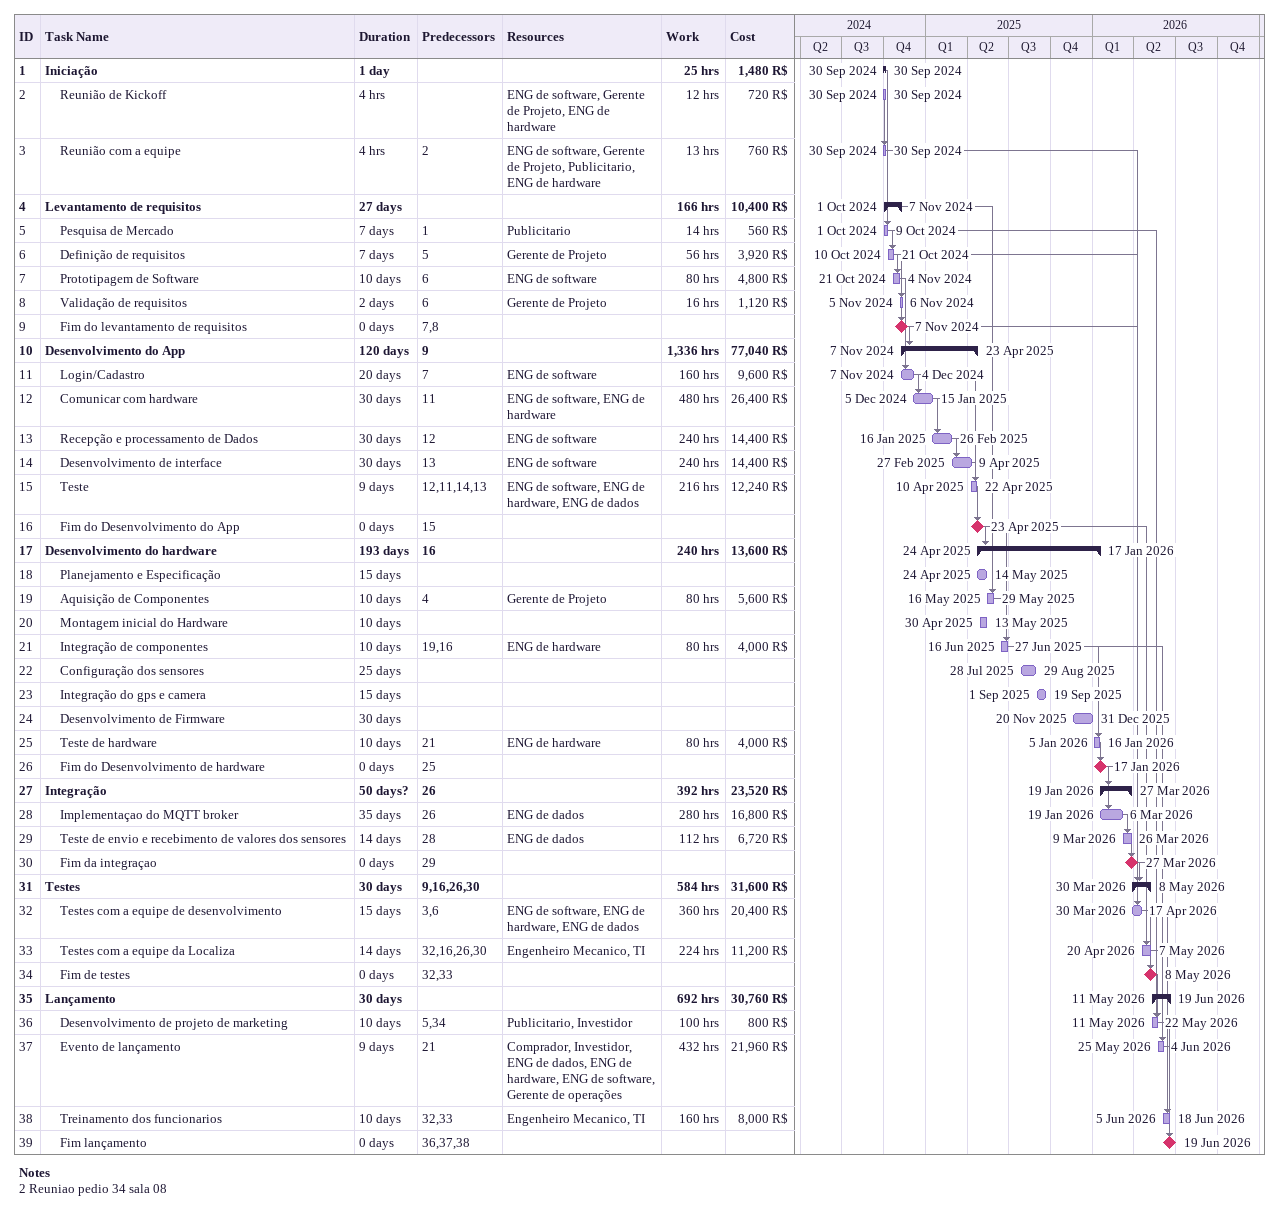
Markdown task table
| ID | Level | Task | Duration | Start | Finish | Predecessors | Resources | Work (h) | Cost (R$) |
|---|---|---|---|---|---|---|---|---|---|
| 1 | 1 | **Iniciação** | 1d | 2024-09-30 | 2024-09-30 |  |  | 25 | 1480 |
| 2 | 2 | Reunião de Kickoff | 4h | 2024-09-30 | 2024-09-30 |  | ENG de software, Gerente de Projeto, ENG de hardware | 12 | 720 |
| 3 | 2 | Reunião com a equipe | 4h | 2024-09-30 | 2024-09-30 | 2 | ENG de software, Gerente de Projeto, Publicitario, ENG de hardware | 13 | 760 |
| 4 | 1 | **Levantamento de requisitos** | 27d | 2024-10-01 | 2024-11-07 |  |  | 166 | 10400 |
| 5 | 2 | Pesquisa de Mercado | 7d | 2024-10-01 | 2024-10-09 | 1 | Publicitario | 14 | 560 |
| 6 | 2 | Definição de requisitos | 7d | 2024-10-10 | 2024-10-21 | 5 | Gerente de Projeto | 56 | 3920 |
| 7 | 2 | Prototipagem de Software | 10d | 2024-10-21 | 2024-11-04 | 6 | ENG de software | 80 | 4800 |
| 8 | 2 | Validação de requisitos | 2d | 2024-11-05 | 2024-11-06 | 6 | Gerente de Projeto | 16 | 1120 |
| 9 | 2 | Fim do levantamento de requisitos | 0d | 2024-11-07 | 2024-11-07 | 7, 8 |  |  |  |
| 10 | 1 | **Desenvolvimento do App** | 120d | 2024-11-07 | 2025-04-23 | 9 |  | 1336 | 77040 |
| 11 | 2 | Login/Cadastro | 20d | 2024-11-07 | 2024-12-04 | 7 | ENG de software | 160 | 9600 |
| 12 | 2 | Comunicar com hardware | 30d | 2024-12-05 | 2025-01-15 | 11 | ENG de software, ENG de hardware | 480 | 26400 |
| 13 | 2 | Recepção e processamento de Dados | 30d | 2025-01-16 | 2025-02-26 | 12 | ENG de software | 240 | 14400 |
| 14 | 2 | Desenvolvimento de interface | 30d | 2025-02-27 | 2025-04-09 | 13 | ENG de software | 240 | 14400 |
| 15 | 2 | Teste | 9d | 2025-04-10 | 2025-04-22 | 12, 11, 14, 13 | ENG de software, ENG de hardware, ENG de dados | 216 | 12240 |
| 16 | 2 | Fim do Desenvolvimento do App | 0d | 2025-04-23 | 2025-04-23 | 15 |  |  |  |
| 17 | 1 | **Desenvolvimento do hardware** | 193d | 2025-04-24 | 2026-01-17 | 16 |  | 240 | 13600 |
| 18 | 2 | Planejamento e Especificação | 15d | 2025-04-24 | 2025-05-14 |  |  |  |  |
| 19 | 2 | Aquisição de Componentes | 10d | 2025-05-16 | 2025-05-29 | 4 | Gerente de Projeto | 80 | 5600 |
| 20 | 2 | Montagem inicial do Hardware | 10d | 2025-04-30 | 2025-05-13 |  |  |  |  |
| 21 | 2 | Integração de componentes | 10d | 2025-06-16 | 2025-06-27 | 19, 16 | ENG de hardware | 80 | 4000 |
| 22 | 2 | Configuração dos sensores | 25d | 2025-07-28 | 2025-08-29 |  |  |  |  |
| 23 | 2 | Integração do gps e camera | 15d | 2025-09-01 | 2025-09-19 |  |  |  |  |
| 24 | 2 | Desenvolvimento de Firmware | 30d | 2025-11-20 | 2025-12-31 |  |  |  |  |
| 25 | 2 | Teste de hardware | 10d | 2026-01-05 | 2026-01-16 | 21 | ENG de hardware | 80 | 4000 |
| 26 | 2 | Fim do Desenvolvimento de hardware | 0d | 2026-01-17 | 2026-01-17 | 25 |  |  |  |
| 27 | 1 | **Integração** | 50d? | 2026-01-19 | 2026-03-27 | 26 |  | 392 | 23520 |
| 28 | 2 | Implementaçao do MQTT broker | 35d | 2026-01-19 | 2026-03-06 | 26 | ENG de dados | 280 | 16800 |
| 29 | 2 | Teste de envio e recebimento de valores dos sensores | 14d | 2026-03-09 | 2026-03-26 | 28 | ENG de dados | 112 | 6720 |
| 30 | 2 | Fim da integraçao | 0d | 2026-03-27 | 2026-03-27 | 29 |  |  |  |
| 31 | 1 | **Testes** | 30d | 2026-03-30 | 2026-05-08 | 9, 16, 26, 30 |  | 584 | 31600 |
| 32 | 2 | Testes com a equipe de desenvolvimento | 15d | 2026-03-30 | 2026-04-17 | 3, 6 | ENG de software, ENG de hardware, ENG de dados | 360 | 20400 |
| 33 | 2 | Testes com a equipe da Localiza | 14d | 2026-04-20 | 2026-05-07 | 32, 16, 26, 30 | Engenheiro Mecanico, TI | 224 | 11200 |
| 34 | 2 | Fim de testes | 0d | 2026-05-08 | 2026-05-08 | 32, 33 |  |  |  |
| 35 | 1 | **Lançamento** | 30d | 2026-05-11 | 2026-06-19 |  |  | 692 | 30760 |
| 36 | 2 | Desenvolvimento de projeto de marketing | 10d | 2026-05-11 | 2026-05-22 | 5, 34 | Publicitario, Investidor | 100 | 800 |
| 37 | 2 | Evento de lançamento | 9d | 2026-05-25 | 2026-06-04 | 21 | Comprador, Investidor, ENG de dados, ENG de hardware, ENG de software, Gerente de operações | 432 | 21960 |
| 38 | 2 | Treinamento dos funcionarios | 10d | 2026-06-05 | 2026-06-18 | 32, 33 | Engenheiro Mecanico, TI | 160 | 8000 |
| 39 | 2 | Fim lançamento | 0d | 2026-06-19 | 2026-06-19 | 36, 37, 38 |  |  |  |

Notes
- 2: Reuniao pedio 34 sala 08
